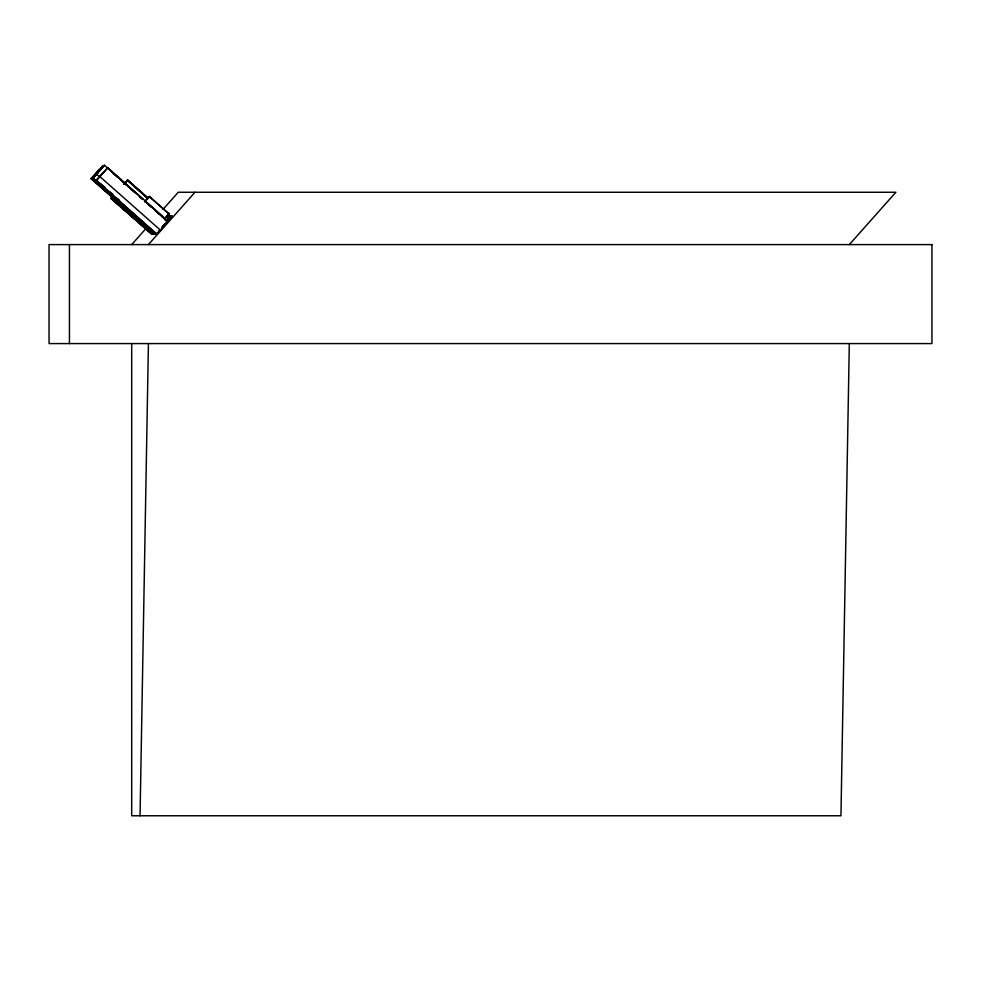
<?xml version="1.0" encoding="UTF-8"?>
<svg xmlns="http://www.w3.org/2000/svg" width="981" height="981" viewBox="0 0 981 981"><rect width="100%" height="100%" fill="white"/><g stroke="black" fill="none" stroke-linecap="round" stroke-linejoin="round"><path stroke-width="1.47" d="M140.05 815.763L148.425 343.583M849.313 343.583L840.95 815.763L131.687 815.763L131.687 343.583M104.464 165.237L93.183 178.321C92.128 178.076 99.743 170.424 99.265 171.16L104.464 165.237L142.785 199.192L139.363 196.274M167.42 221.498L154.066 209.174M152.447 234.177L152.754 233.809M107.8 167.763L95.93 180.712L107.8 167.763L168.229 221.289L156.96 234.238L155.721 234.484L156.2 233.809M168.327 214.054L168.83 213.392L168.192 214.03M167.101 221.914L162.527 226.734M121.46 205.201L120.54 206.378L121.656 205.274L120.884 206.145L152.607 234.238L155.697 234.238L140.357 220.897M164.918 224.208L162.736 226.709M166.476 216.678L165.47 217.929L169.48 213.392L166.476 216.678L169.014 218.922L168.009 220.185L172.018 215.648L169.014 218.922M170.866 216.298L167.346 220.185L170.731 216.274M111.294 198.407L113.232 196.2M123.925 184.207L127.432 180.185L147.653 198.101M97.671 171.442L98.958 169.946L91.282 178.603L154.152 234.238M98.026 171.405L99.265 169.946L91.601 178.603L154.458 234.238M102.637 173.527L103.912 172.043L96.236 180.712L156.715 234.238L160.725 229.726M163.079 227.065L164.342 225.581L161.926 228.242M159.793 229.91L159.18 230.609L159.829 229.652M90.988 178.603L103.177 165.654L91.907 178.603L90.988 178.603L153.796 234.238M92.937 178.321L93.698 177.451L92.913 178.284L156.065 234.238L156.825 233.38L156.04 234.201M110.963 198.407L152.239 234.238L110.963 198.407L112.889 196.225M124.207 183.459L127.935 180.185L148.156 198.101M113.109 196.225L111.172 198.407L151.748 234.238M111.503 198.407L113.428 196.225L111.38 198.407L151.945 234.238M111.785 198.407L113.722 196.225M125.028 183.459L127.935 180.185M145.691 200.48L149.431 196.482L169.272 214.054M144.575 201.951L149.431 196.482M152.607 234.238L153.379 233.38M167.739 220.014L171.479 216.016L166.623 221.485M162.098 226.979L164.992 223.705M162.454 227.408L166.733 222.528M146.206 202.344L167.874 221.534L166.439 223.141L168.229 221.289M131.687 244.6L145.862 228.671M163.067 209.333L178.248 192.264L895.861 192.264L849.313 244.6M148.425 244.6L194.974 192.264M123.986 184.207L127.604 180.185L147.824 198.101M164.023 225.078L164.869 224.171M96.678 174.324L100.099 177.316M100.025 176.715L160.504 230.241M120.884 206.145L152.913 234.238M137.683 220.75L153.465 234.238M167.874 221.534L161.914 216.482M159.952 230.241L156.31 234.238L93.183 178.321M149.186 196.482L169.026 214.054M168.18 214.753L170.719 217.009M167.567 215.673L170.105 217.929M167.346 215.685L169.885 217.941M127.101 180.185L147.322 198.101M166.745 216.605L169.284 218.849M146.169 202.184L151.81 207.187M110.853 171.025L135.942 193.245M112.889 173.048L117.45 177.083M119.731 179.106L135.697 193.245M140.258 197.291L142.539 199.302M147.089 203.349L151.65 207.383M155.072 210.424L159.633 214.459M164.771 219.621L166.917 221.534M100.467 183.447L104.979 187.445M109.48 191.43L112.864 194.434M117.377 198.42L119.633 200.418M96.53 180.712L156.96 234.238M155.427 234.238L133.048 214.716L155.096 234.238M91.907 178.603L154.765 234.238M137.831 220.75L153.22 234.238M69.443 244.6L69.443 343.583M98.223 172.276L95.157 175.734L98.223 172.276M931.95 244.6L49.05 244.6L49.05 343.583L931.95 343.583L931.95 244.6"/></g></svg>
